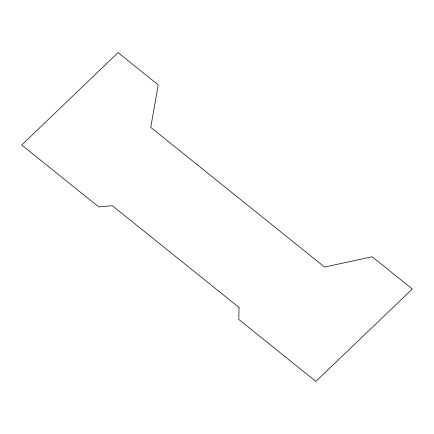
<?xml version="1.0" encoding="UTF-8"?>
<svg xmlns="http://www.w3.org/2000/svg" width="434" height="434" viewBox="0 0 434 434"><rect width="100%" height="100%" fill="white"/><g stroke="black" fill="none" stroke-linecap="round" stroke-linejoin="round"><path stroke-width="0.65" d="M239.025 307.494L238.825 319.467L315.892 381.394L412.3 289.011L372.182 256.776L324.578 267.051L150.739 127.357L158.226 84.842L118.108 52.606L21.7 144.989L98.768 206.92L112.341 205.694L239.025 307.494"/></g></svg>
